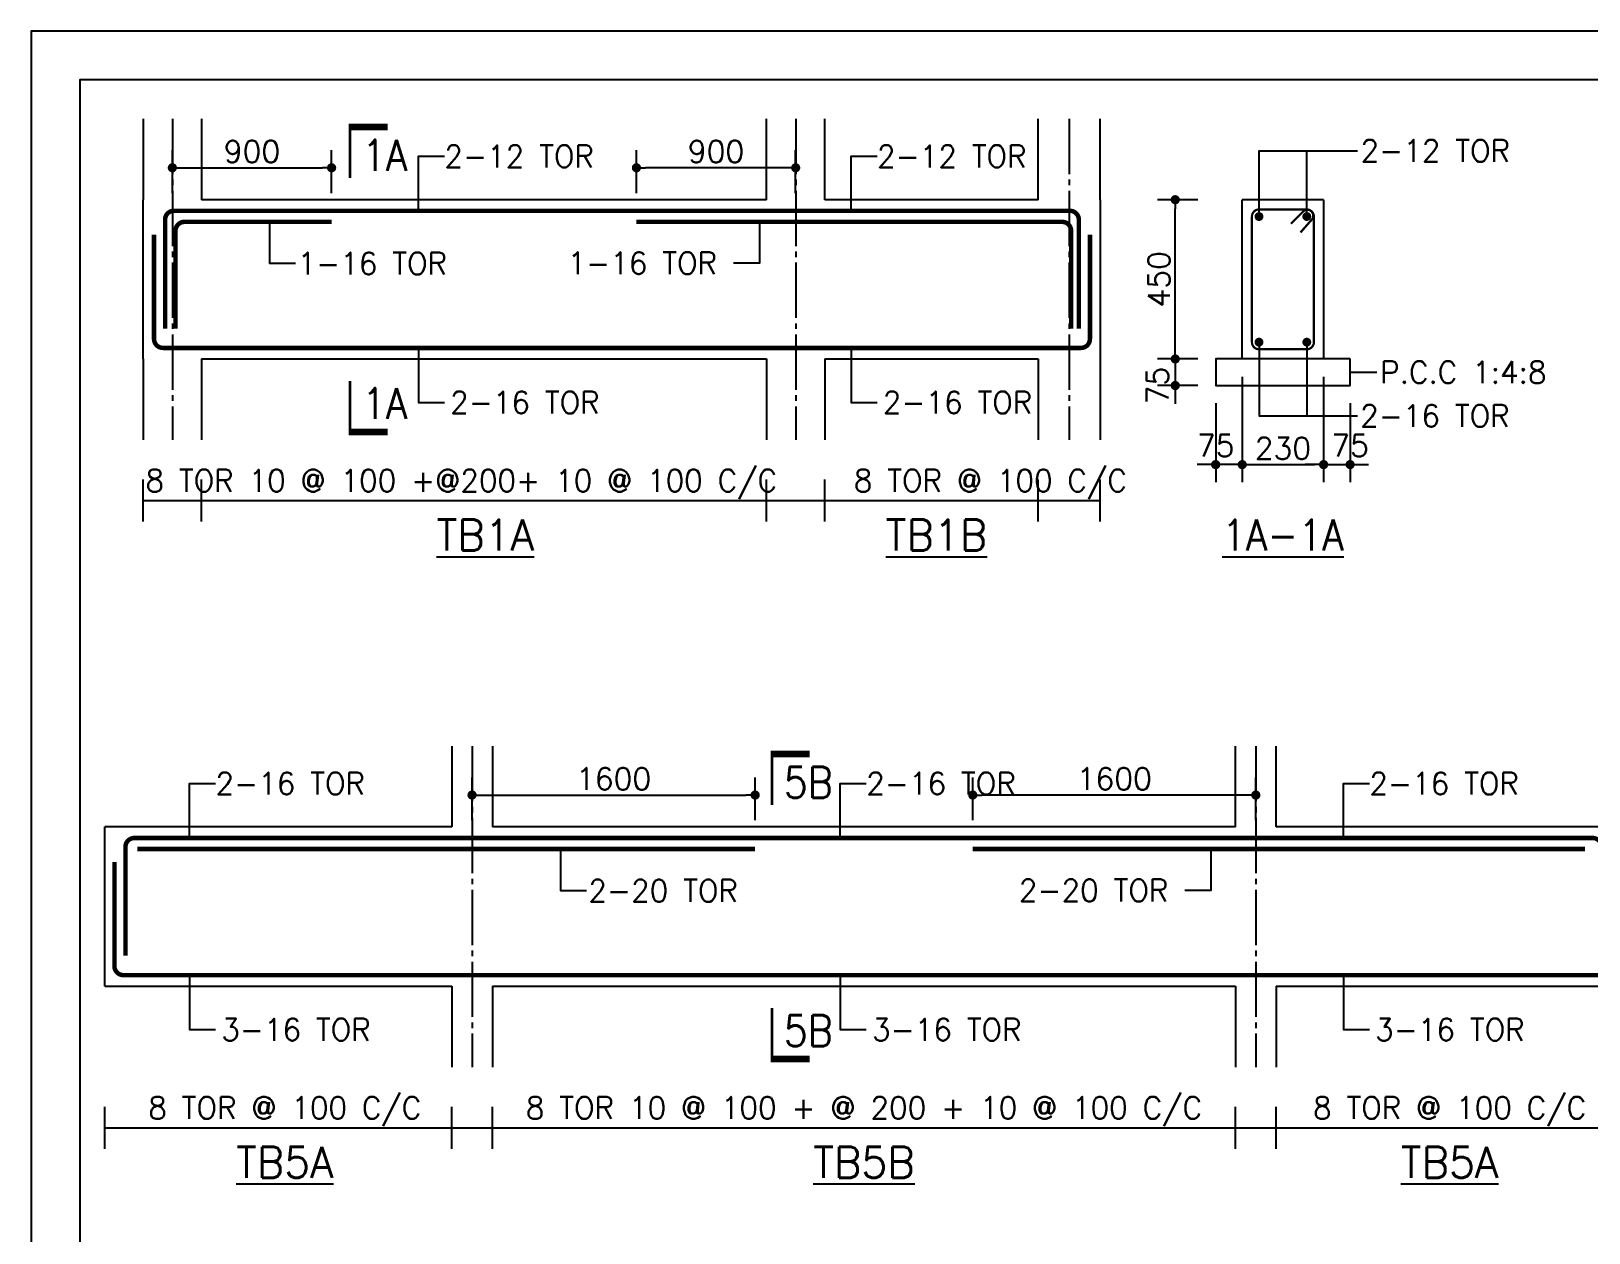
# Model space of a CAD drawing. Extents: x -200722 to 834823, y -494970 to 88783.
# Drawn here: x 222673 to 240281, y -377632 to -364050 of the extents above; entities that cross this region are included whole.
import ezdxf
from ezdxf.enums import TextEntityAlignment as Align

# ---------------------------------------------------------------- set-up
doc = ezdxf.new("R2010")
doc.units = 0
doc.header["$LTSCALE"] = 100
doc.header["$MEASUREMENT"] = 0
doc.header["$PDMODE"] = 34
doc.linetypes.add('CL', pattern=[3.25, 2.5, -0.25, 0.25, -0.25])
doc.layers.get('0').update_dxf_attribs({"linetype": 'CONTINUOUS'})
doc.layers.get('DEFPOINTS').update_dxf_attribs({"linetype": 'CONTINUOUS'})
doc.layers.add('9_PRINT BOUNDARY_NON PRINT', color=32, linetype='CONTINUOUS', plot=False)
doc.layers.add('9_TITLE TEXT', color=7, linetype='CONTINUOUS', lineweight=20)
for name, color, linetype in [('ARO', 7, 'CONTINUOUS'), ('B_NO', 3, 'CONTINUOUS'), ('BEAM', 4, 'CONTINUOUS'), ('CL', 8, 'CL'), ('FOOTING DIM', 4, 'CONTINUOUS'), ('STEEL', 6, 'CONTINUOUS'), ('TEXT', 2, 'CONTINUOUS')]:
    doc.layers.add(name, color=color, linetype=linetype)
doc.styles.add('ROMANS', font='romans.shx')
doc.styles.get("Standard").update_dxf_attribs({"font": 'simplex.shx'})
doc.dimstyles.new('STANDARD$0', dxfattribs={"dimtxt": 2.5, "dimasz": 2.5, "dimexe": 2, "dimexo": 0.7, "dimgap": 0.9, "dimtad": 1, "dimdec": 0, "dimdsep": 46, "dimtxsty": 'ROMANS', "dimcen": 0.09, "dimclrd": 4, "dimclre": 4, "dimclrt": 3, "dimadec": 0, "dimazin": 0, "dimtfac": 1, "dimtdec": 0, "dimtmove": 0, "dimatfit": 3, "dimfxl": 1, "dimtolj": 1, "dimtzin": 0, "dimarcsym": 0})

# ---------------------------------------------------------------- blocks, each defined once
blk = doc.blocks.new('DOT')
at = {"color": 0, "linetype": 'ByBlock'}
blk.add_line((-0.5, 0), (-1, 0), dxfattribs=at)
at = {"color": 0, "linetype": 'ByBlock', "const_width": 0.5}
blk.add_lwpolyline([(-0.25, 0, 1), (0.25, 0, 1)], format="xyb", close=True, dxfattribs=at)
blk = doc.blocks.new('*D1419')
at = {"layer": 'BEAM', "color": 0, "lineweight": -2, "transparency": 16777216}
for p, q in [((229515, -365880), (229515, -365394)), ((231315, -365880), (231315, -365394)), ((231211, -365594), (229619, -365594))]:
    blk.add_line(p, q, dxfattribs=at)
at = {"layer": 'DEFPOINTS', "color": 0, "lineweight": -3, "transparency": 16777216}
for p in [(229515, -365594), (229515, -366080), (231315, -366080)]:
    blk.add_point(p, dxfattribs=at)
at = {"layer": 'BEAM', "color": 0, "lineweight": -2, "transparency": 16777216, "xscale": 104, "yscale": 104, "zscale": 104, "rotation": 180}
blk.add_blockref('DOT', (229515, -365594), dxfattribs=at)
at = {"layer": 'BEAM', "color": 0, "lineweight": -2, "transparency": 16777216, "xscale": 104, "yscale": 104, "zscale": 104}
blk.add_blockref('DOT', (231315, -365594), dxfattribs=at)
at = {"layer": 'BEAM', "color": 0, "transparency": 16777216, "insert": (230415, -365410), "char_height": 248, "attachment_point": 5}
blk.add_mtext('\\A1;900', dxfattribs=at)
blk = doc.blocks.new('_DOT')
at = {"color": 0, "linetype": 'ByBlock'}
blk.add_line((-0.5, 0), (-1, 0), dxfattribs=at)
at = {"color": 0, "linetype": 'ByBlock', "const_width": 0.5}
blk.add_lwpolyline([(-0.25, 0, 1), (0.25, 0, 1)], format="xyb", close=True, dxfattribs=at)
blk = doc.blocks.new('*D1420')
at = {"layer": 'BEAM', "color": 0, "lineweight": -2, "transparency": 16777216}
for p, q in [((236363, -367955), (236363, -369149)), ((237283, -367955), (237283, -369149)), ((236467, -368949), (237179, -368949))]:
    blk.add_line(p, q, dxfattribs=at)
at = {"layer": 'DEFPOINTS', "color": 0, "lineweight": -3, "transparency": 16777216}
for p in [(236363, -367755), (237283, -367755), (237283, -368949)]:
    blk.add_point(p, dxfattribs=at)
at = {"layer": 'BEAM', "color": 0, "lineweight": -2, "transparency": 16777216, "xscale": 104, "yscale": 104, "zscale": 104, "rotation": 180}
blk.add_blockref('DOT', (236363, -368949), dxfattribs=at)
at = {"layer": 'BEAM', "color": 0, "lineweight": -2, "transparency": 16777216, "xscale": 104, "yscale": 104, "zscale": 104}
blk.add_blockref('DOT', (237283, -368949), dxfattribs=at)
at = {"layer": 'BEAM', "color": 0, "transparency": 16777216, "insert": (236823, -368765), "char_height": 248, "attachment_point": 5}
blk.add_mtext('\\A1;230', dxfattribs=at)
blk = doc.blocks.new('*D1421')
at = {"layer": 'BEAM', "color": 0, "lineweight": -2, "transparency": 16777216}
for p, q in [((235863, -365955), (235406, -365955)), ((235606, -367651), (235606, -366059)), ((235863, -367755), (235406, -367755))]:
    blk.add_line(p, q, dxfattribs=at)
at = {"layer": 'DEFPOINTS', "color": 0, "lineweight": -3, "transparency": 16777216}
for p in [(235606, -365955), (236063, -365955), (236063, -367755)]:
    blk.add_point(p, dxfattribs=at)
at = {"layer": 'BEAM', "color": 0, "lineweight": -2, "transparency": 16777216, "xscale": 104, "yscale": 104, "zscale": 104}
for p, rotation in [((235606, -365955), 90), ((235606, -367755), 270)]:
    blk.add_blockref('DOT', p, dxfattribs=dict(at, rotation=rotation))
at = {"layer": 'BEAM', "color": 0, "transparency": 16777216, "insert": (235422, -366855), "char_height": 248, "attachment_point": 5, "rotation": 90}
blk.add_mtext('\\A1;450', dxfattribs=at)
blk = doc.blocks.new('*D1422')
at = {"layer": 'BEAM', "color": 0, "lineweight": -2, "transparency": 16777216}
for p, q in [((224269, -365880), (224269, -365394)), ((226069, -365880), (226069, -365394)), ((224373, -365594), (225965, -365594))]:
    blk.add_line(p, q, dxfattribs=at)
at = {"layer": 'DEFPOINTS', "color": 0, "lineweight": -3, "transparency": 16777216}
for p in [(226069, -365594), (224269, -366080), (226069, -366080)]:
    blk.add_point(p, dxfattribs=at)
at = {"layer": 'BEAM', "color": 0, "lineweight": -2, "transparency": 16777216, "xscale": 104, "yscale": 104, "zscale": 104, "rotation": 180}
blk.add_blockref('DOT', (224269, -365594), dxfattribs=at)
at = {"layer": 'BEAM', "color": 0, "lineweight": -2, "transparency": 16777216, "xscale": 104, "yscale": 104, "zscale": 104}
blk.add_blockref('DOT', (226069, -365594), dxfattribs=at)
at = {"layer": 'BEAM', "color": 0, "transparency": 16777216, "insert": (225169, -365410), "char_height": 248, "attachment_point": 5}
blk.add_mtext('\\A1;900', dxfattribs=at)
blk = doc.blocks.new('*D1423')
at = {"layer": 'BEAM', "color": 0, "lineweight": -2, "transparency": 16777216}
for p, q in [((237283, -368255), (237283, -369149)), ((237583, -368255), (237583, -369149)), ((237179, -368949), (237075, -368949)), ((237283, -368949), (237583, -368949)), ((237687, -368949), (237791, -368949))]:
    blk.add_line(p, q, dxfattribs=at)
at = {"layer": 'DEFPOINTS', "color": 0, "lineweight": -3, "transparency": 16777216}
for p in [(237283, -368055), (237583, -368055), (237583, -368949)]:
    blk.add_point(p, dxfattribs=at)
at = {"layer": 'BEAM', "color": 0, "lineweight": -2, "transparency": 16777216, "xscale": 104, "yscale": 104, "zscale": 104}
blk.add_blockref('DOT', (237283, -368949), dxfattribs=at)
at = {"layer": 'BEAM', "color": 0, "lineweight": -2, "transparency": 16777216, "xscale": 104, "yscale": 104, "zscale": 104, "rotation": 180}
blk.add_blockref('DOT', (237583, -368949), dxfattribs=at)
at = {"layer": 'BEAM', "color": 0, "transparency": 16777216, "insert": (237583, -368733), "char_height": 248, "attachment_point": 5}
blk.add_mtext('\\A1;75', dxfattribs=at)
blk = doc.blocks.new('*D1424')
at = {"layer": 'BEAM', "color": 0, "lineweight": -2, "transparency": 16777216}
for p, q in [((236063, -368255), (236063, -369149)), ((236363, -368255), (236363, -369149)), ((235959, -368949), (235855, -368949)), ((236363, -368949), (236063, -368949)), ((236467, -368949), (236571, -368949))]:
    blk.add_line(p, q, dxfattribs=at)
at = {"layer": 'DEFPOINTS', "color": 0, "lineweight": -3, "transparency": 16777216}
for p in [(236063, -368055), (236363, -368055), (236063, -368949)]:
    blk.add_point(p, dxfattribs=at)
at = {"layer": 'BEAM', "color": 0, "lineweight": -2, "transparency": 16777216, "xscale": 104, "yscale": 104, "zscale": 104}
blk.add_blockref('DOT', (236063, -368949), dxfattribs=at)
at = {"layer": 'BEAM', "color": 0, "lineweight": -2, "transparency": 16777216, "xscale": 104, "yscale": 104, "zscale": 104, "rotation": 180}
blk.add_blockref('DOT', (236363, -368949), dxfattribs=at)
at = {"layer": 'BEAM', "color": 0, "transparency": 16777216, "insert": (236063, -368733), "char_height": 248, "attachment_point": 5}
blk.add_mtext('\\A1;75', dxfattribs=at)
blk = doc.blocks.new('*D1425')
at = {"layer": 'BEAM', "color": 0, "lineweight": -2, "transparency": 16777216}
for p, q in [((235606, -367651), (235606, -367547)), ((235863, -367755), (235406, -367755)), ((235606, -367755), (235606, -368055)), ((235863, -368055), (235406, -368055)), ((235606, -368159), (235606, -368263))]:
    blk.add_line(p, q, dxfattribs=at)
at = {"layer": 'DEFPOINTS', "color": 0, "lineweight": -3, "transparency": 16777216}
for p in [(236063, -367755), (235606, -368055), (236063, -368055)]:
    blk.add_point(p, dxfattribs=at)
at = {"layer": 'BEAM', "color": 0, "lineweight": -2, "transparency": 16777216, "xscale": 104, "yscale": 104, "zscale": 104}
for p, rotation in [((235606, -367755), 270), ((235606, -368055), 90)]:
    blk.add_blockref('DOT', p, dxfattribs=dict(at, rotation=rotation))
at = {"layer": 'BEAM', "color": 0, "transparency": 16777216, "insert": (235406, -368055), "char_height": 248, "attachment_point": 5, "rotation": 90}
blk.add_mtext('\\A1;75', dxfattribs=at)
blk = doc.blocks.new('*D1449')
at = {"layer": 'BEAM', "color": 0, "lineweight": -2, "transparency": 16777216}
for p, q in [((233317, -372969), (233317, -372484)), ((236517, -372969), (236517, -372484)), ((236413, -372684), (233421, -372684))]:
    blk.add_line(p, q, dxfattribs=at)
at = {"layer": 'DEFPOINTS', "color": 0, "lineweight": -3, "transparency": 16777216}
for p in [(233317, -372684), (233317, -373169), (236517, -373169)]:
    blk.add_point(p, dxfattribs=at)
at = {"layer": 'BEAM', "color": 0, "lineweight": -2, "transparency": 16777216, "xscale": 104, "yscale": 104, "zscale": 104, "rotation": 180}
blk.add_blockref('DOT', (233317, -372684), dxfattribs=at)
at = {"layer": 'BEAM', "color": 0, "lineweight": -2, "transparency": 16777216, "xscale": 104, "yscale": 104, "zscale": 104}
blk.add_blockref('DOT', (236517, -372684), dxfattribs=at)
at = {"layer": 'BEAM', "color": 0, "transparency": 16777216, "insert": (234917, -372500), "char_height": 248, "attachment_point": 5}
blk.add_mtext('\\A1;1600', dxfattribs=at)
blk = doc.blocks.new('*D1452')
at = {"layer": 'BEAM', "color": 0, "lineweight": -2, "transparency": 16777216}
for p, q in [((227657, -372969), (227657, -372484)), ((230857, -372969), (230857, -372484)), ((227761, -372684), (230753, -372684))]:
    blk.add_line(p, q, dxfattribs=at)
at = {"layer": 'DEFPOINTS', "color": 0, "lineweight": -3, "transparency": 16777216}
for p in [(230857, -372684), (227657, -373169), (230857, -373169)]:
    blk.add_point(p, dxfattribs=at)
at = {"layer": 'BEAM', "color": 0, "lineweight": -2, "transparency": 16777216, "xscale": 104, "yscale": 104, "zscale": 104, "rotation": 180}
blk.add_blockref('DOT', (227657, -372684), dxfattribs=at)
at = {"layer": 'BEAM', "color": 0, "lineweight": -2, "transparency": 16777216, "xscale": 104, "yscale": 104, "zscale": 104}
blk.add_blockref('DOT', (230857, -372684), dxfattribs=at)
at = {"layer": 'BEAM', "color": 0, "transparency": 16777216, "insert": (229257, -372500), "char_height": 248, "attachment_point": 5}
blk.add_mtext('\\A1;1600', dxfattribs=at)

msp = doc.modelspace()

# ---------------------------------------------------------------- linework, layer by layer
at = {"color": 18, "true_color": 0x000000}
msp.add_lwpolyline([(223222.7, -428839.6), (314632.7, -428839.6), (314632.7, -364599.6), (223222.7, -364599.6)], close=True, dxfattribs=at)
at = {"layer": '9_PRINT BOUNDARY_NON PRINT', "color": 18, "true_color": 0x000000}
msp.add_lwpolyline([(222672.7, -429389.6), (315182.7, -429389.6), (315182.7, -364049.6), (222672.7, -364049.6)], close=True, dxfattribs=at)
at = {"layer": '9_TITLE TEXT', "color": 18, "true_color": 0x000000}
msp.add_lwpolyline([(314632.7, -364599.6), (223222.7, -364599.6), (223222.7, -428839.6), (314632.7, -428839.6)], dxfattribs=at)
at = {"layer": 'ARO', "color": 18, "true_color": 0x000000}
for points, elevation in [([(227050.8, -366080), (227050.8, -365464.2), (227343.9, -365464.2)], -1101.5), ([(231941.4, -366080), (231941.4, -365464.2), (232234.5, -365464.2)], -1101.5), ([(225367.7, -366205), (225367.7, -366672), (225660.8, -366672)], -1101.5), ([(230907.2, -366205), (230907.2, -366672), (230614.1, -366672)], 0), ([(227050.8, -367630), (227050.8, -368245.9), (227343.9, -368245.9)], -1101.5), ([(231941.4, -367630), (231941.4, -368245.9), (232234.5, -368245.9)], -1101.5), ([(224463.4, -373169.3), (224463.4, -372553.5), (224756.5, -372553.5)], 1101.5), ([(231819.9, -373169.3), (231819.9, -372553.5), (232113, -372553.5)], 1101.5), ([(237507.3, -373169.3), (237507.3, -372553.5), (237800.4, -372553.5)], 0), ([(228655.7, -373294.3), (228655.7, -373761.3), (228948.8, -373761.3)], 0), ([(236009.2, -373294.3), (236009.2, -373761.3), (235716.1, -373761.3)], 1101.5), ([(224463.4, -374719.3), (224463.4, -375335.2), (224756.5, -375335.2)], 1101.5), ([(231819.9, -374719.3), (231819.9, -375335.2), (232113, -375335.2)], 1101.5), ([(237507.3, -374719.3), (237507.3, -375335.2), (237800.4, -375335.2)], 0)]:
    msp.add_lwpolyline(points, dxfattribs=dict(at, elevation=elevation))
at = {"layer": 'B_NO', "color": 7}
for points, elevation in [([(226277.1, -365707.9, 30, 30, 0), (226277.1, -365131.4, 75, 75, 0), (226704.6, -365131.4, 75, 75, 0)], -1101.5), ([(226277.1, -368002.2, 30, 30, 0), (226277.1, -368578.7, 75, 75, 0), (226704.6, -368578.7, 75, 75, 0)], -1101.5), ([(231046.2, -372797.2, 30, 30, 0), (231046.2, -372220.7, 75, 75, 0), (231473.7, -372220.7, 75, 75, 0)], 1101.5), ([(231046.2, -375091.5, 30, 30, 0), (231046.2, -375668, 75, 75, 0), (231473.7, -375668, 75, 75, 0)], 1101.5)]:
    msp.add_lwpolyline(points, format="xyseb", dxfattribs=dict(at, elevation=elevation))
at = {"layer": 'BEAM', "color": 18, "linetype": 'ByBlock', "true_color": 0x000000}
for p, q in [((223939.3, -365040.6), (223939.3, -365955)), ((224599.3, -365040.6), (224599.3, -365955)), ((230985.3, -365955), (230985.3, -365040.6)), ((231645.3, -365955), (231645.3, -365040.6)), ((234057.3, -365955), (234057.3, -365040.6)), ((234757.3, -365955), (234757.3, -365040.6)), ((223939.3, -367755), (223939.3, -365955)), ((234757.3, -365955), (234757.3, -367755)), ((223939.3, -367755), (223939.3, -368669.4)), ((224599.3, -367755), (230985.3, -367755)), ((224599.3, -367755), (224599.3, -368669.4)), ((230985.3, -367755), (230985.3, -368669.4)), ((231645.3, -367755), (231645.3, -368669.4)), ((231645.3, -367755), (234057.3, -367755)), ((234057.3, -367755), (234057.3, -368669.4)), ((234757.3, -367755), (234757.3, -368669.4)), ((223939.3, -369592.7), (223939.3, -369117.4)), ((224599.3, -369592.7), (224599.3, -369117.4)), ((230985.3, -369592.7), (230985.3, -369117.4)), ((231645.3, -369592.7), (231645.3, -369117.4)), ((234057.3, -369592.7), (234057.3, -369117.4)), ((234757.3, -369592.7), (234757.3, -369117.4)), ((223939.3, -369355), (234757.3, -369355)), ((227427.2, -372129.9, 1101.5), (227427.2, -373044.3, 1101.5)), ((227887.2, -372129.9, 1101.5), (227887.2, -373044.3, 1101.5)), ((236287.2, -373044.3, 1121.6), (236287.2, -372129.9, 1121.6)), ((236747.2, -373044.3, 1101.5), (236747.2, -372129.9, 1101.5)), ((223507.2, -374844.3, 1101.5), (223507.2, -373044.3, 1101.5)), ((223507.2, -374844.3, 1101.5), (227427.2, -374844.3, 1101.5)), ((227427.2, -374844.3, 1101.5), (227427.2, -375758.7, 1101.5)), ((227887.2, -374844.3, 1101.5), (227887.2, -375758.7, 1101.5)), ((227887.2, -374844.3, 1101.5), (236287.2, -374844.3, 1101.5)), ((236287.2, -374844.3, 1101.5), (236287.2, -375758.7, 1101.5)), ((236747.2, -374844.3, 1101.5), (240667.2, -374844.3, 1101.5)), ((236747.2, -374844.3, 1101.5), (236747.2, -375758.7, 1101.5)), ((223507.2, -376682, 1101.5), (223507.2, -376206.7, 1101.5)), ((227427.2, -376682, 1101.5), (227427.2, -376206.7, 1101.5)), ((227887.2, -376682, 1101.5), (227887.2, -376206.7, 1101.5)), ((236287.2, -376682, 1101.5), (236287.2, -376206.7, 1101.5)), ((236747.2, -376682, 1101.5), (236747.2, -376206.7, 1101.5)), ((223507.2, -376444.3, 1101.5), (240667.2, -376444.3, 1101.5))]:
    msp.add_line(p, q, dxfattribs=at)
at = {"layer": 'BEAM', "color": 18, "true_color": 0x000000}
for p, q in [((237283, -365955), (236363, -365955)), ((236363, -367755), (236363, -365955, 0)), ((237283, -365955, 0), (237283, -367755)), ((237283, -367755), (236363, -367755))]:
    msp.add_line(p, q, dxfattribs=at)
at = {"layer": 'BEAM', "color": 18, "true_color": 0x000000, "elevation": 0}
msp.add_lwpolyline([(237283, -366555), (237283, -367755)], dxfattribs=at)
msp.add_lwpolyline([(237583, -367755), (236063, -367755), (236063, -368055), (237583, -368055)], close=True, dxfattribs=at)
at = {"layer": 'CL', "color": 18, "linetype": 'CL', "lineweight": -3, "ltscale": 2.5, "true_color": 0x000000}
for p, q in [((224269.3, -365040.6), (224269.3, -368669.4)), ((231315.3, -365040.6), (231315.3, -368669.4)), ((234407.3, -365040.6), (234407.3, -368669.4)), ((227657.2, -372129.9, 1101.5), (227657.2, -375758.7, 1101.5)), ((236517.2, -372129.9, 1101.5), (236517.2, -375758.7, 1101.5))]:
    msp.add_line(p, q, dxfattribs=at)
at = {"layer": 'FOOTING DIM', "color": 18, "true_color": 0x000000}
for p, q in [((230985.3, -365955, -20.1), (224599.3, -365955, -62.1)), ((234057.3, -365955, 0.2), (231645.3, -365955, -15.7)), ((227427.2, -373044.3, 1036), (223507.2, -373044.3, 1007)), ((236287.2, -373044.3, 1101.5), (227887.2, -373044.3, 1039.4)), ((240667.2, -373044.3, 1106.3), (236747.2, -373044.3, 1085.8))]:
    msp.add_line(p, q, dxfattribs=at)
at = {"layer": 'STEEL', "color": 18, "true_color": 0x000000}
for points, const_width, elevation in [([(234516.4, -367410.9), (234516.4, -366181.6, 0.4142136), (234414.8, -366080), (224286.9, -366080, 0.4142136), (224186.9, -366180), (224186.9, -367410.9)], 50.8, -1101.5), ([(236914.4, -366226), (237054.8, -366084.2, -0.9245164), (237149.1, -366179.9), (237021.8, -366324.9, -122.114008)], 25, 0), ([(224061.9, -366351.7), (224061.9, -367528.4, 0.4142136), (224163.5, -367630), (234539.8, -367630, 0.4142136), (234641.4, -367528.4), (234641.4, -366351.7)], 50.8, -1101.5), ([(240426.3, -374500.2), (240426.3, -373270.9, 0.4142136), (240324.7, -373169.3), (223839, -373169.3, 0.4142136), (223739, -373269.3), (223739, -374500.2)], 50.8, 0), ([(223614, -373441), (223614, -374617.7, 0.4142136), (223715.6, -374719.3), (240449.7, -374719.3, 0.4142136), (240551.3, -374617.7), (240551.3, -373441)], 50.8, 0)]:
    msp.add_lwpolyline(points, format="xyb", dxfattribs=dict(at, const_width=const_width, elevation=elevation))
at = {"layer": 'STEEL', "color": 18, "true_color": 0x000000, "elevation": 0}
for points, const_width in [([(236553, -366065), (237093, -366065, -0.4142136), (237173, -366145), (237173, -367565, -0.4142136), (237093, -367645), (236553, -367645, -0.4142136), (236473, -367565), (236473, -366145, -0.4142136)], 25.4), ([(236528, -366145, 1), (236578, -366145, 1)], 50), ([(237068, -366145, 1), (237118, -366145, 1)], 50), ([(236528, -367565, -1), (236578, -367565, -1)], 50), ([(237068, -367565, -1), (237118, -367565, -1)], 50)]:
    msp.add_lwpolyline(points, format="xyb", close=True, dxfattribs=dict(at, const_width=const_width))
at = {"layer": 'STEEL', "color": 3, "const_width": 50.8}
for points, elevation in [([(224304.4, -367410.9), (224304.4, -366306.6, -0.4142136), (224406, -366205), (226069.3, -366205)], -1101.5), ([(234429, -367410.9), (234429, -366306.6, 0.4142136), (234327.4, -366205), (229515.3, -366205)], 0)]:
    msp.add_lwpolyline(points, format="xyb", dxfattribs=dict(at, elevation=elevation))
for points, elevation in [([(223872.9, -373294.3), (230857.2, -373294.3)], 0), ([(240237.4, -373294.3), (233317.2, -373294.3)], 1101.5)]:
    msp.add_lwpolyline(points, dxfattribs=dict(at, elevation=elevation))
at = {"layer": 'TEXT', "color": 18, "true_color": 0x000000, "elevation": 0}
for points in [[(236553, -366145), (236553, -365401.3), (237664.6, -365401.3)], [(237093, -366145), (237093, -365401.3)], [(236553, -367565), (236553, -368398.3), (237664.6, -368398.3)], [(237093, -367565), (237093, -368398.3)], [(237583, -367905), (237886.5, -367905)]]:
    msp.add_lwpolyline(points, dxfattribs=at)

# ---------------------------------------------------------------- texts
at = {"layer": 'B_NO', "color": 18, "true_color": 0x000000, "width": 0.9}
for s, p in [('1A', (226412.7, -365451.9, -1101.5)), ('1A', (226412.7, -368258.2, -1101.5)), ('5B', (231181.8, -372541.2, 1101.5)), ('5B', (231181.8, -375347.5, 1101.5))]:
    msp.add_text(s, height=350, dxfattribs=at).set_placement(p, align=Align.MIDDLE_LEFT)
at = {"layer": 'B_NO', "color": 18, "true_color": 0x000000}
for s, height, width, p in [('8 TOR 10 @ 100 +@200+ 10 @ 100 C/C', 250, 0.98, (227535, -369147.9, -1101.5)), ('8 TOR @ 100 C/C', 250, 0.98, (233516.4, -369147.9, -1101.5)), ('%%UTB1A', 350, 0.98, (227806.7, -369745.3, -1101.5)), ('%%UTB1B', 350, 0.98, (232906, -369745.3, -1101.5)), ('%%U1A-1A', 350, 0.9, (236823, -369745.3)), ('8 TOR @ 100 C/C', 250, 0.98, (225540.2, -376237.2, 0)), ('8 TOR 10 @ 100 + @ 200 + 10 @ 100 C/C', 250, 0.98, (232087.2, -376237.2, 1101.5)), ('8 TOR @ 100 C/C', 250, 0.98, (238707.2, -376237.2, 0)), ('%%UTB5A', 350, 0.98, (225540.2, -376834.6, 0)), ('%%UTB5B', 350, 0.98, (232087.2, -376834.6, 1101.5)), ('%%UTB5A', 350, 0.98, (238707.2, -376834.6, 0))]:
    msp.add_text(s, height=height, dxfattribs=dict(at, width=width)).set_placement(p, align=Align.MIDDLE)
at = {"layer": 'TEXT', "color": 18, "true_color": 0x000000, "width": 0.98}
for s, p in [('2-12 TOR', (227343.9, -365464.2, -1101.5)), ('2-12 TOR', (232234.5, -365464.2, -1101.5)), ('2-12 TOR', (237700.9, -365401.3, 0)), ('1-16 TOR', (225683.7, -366675.9, -1101.5)), ('1-16 TOR', (228736.2, -366672)), ('P.C.C 1:4:8', (237922.9, -367905, 0)), ('2-16 TOR', (227408.8, -368245.9, -1101.5)), ('2-16 TOR', (232299.4, -368245.9, -1101.5)), ('2-16 TOR', (237696.2, -368398.3)), ('2-16 TOR', (224756.5, -372553.5, 1101.5)), ('2-16 TOR', (232113, -372553.5, 1101.5)), ('2-16 TOR', (237800.4, -372553.5, 0)), ('2-20 TOR', (228971.7, -373765.2, 0)), ('2-20 TOR', (233838.1, -373761.3, 1101.5)), ('3-16 TOR', (224821.4, -375335.2, 1101.5)), ('3-16 TOR', (232177.9, -375335.2, 1101.5)), ('3-16 TOR', (237865.3, -375335.2, 0))]:
    msp.add_text(s, height=250, dxfattribs=at).set_placement(p, align=Align.MIDDLE_LEFT)

# ---------------------------------------------------------------- dimensions: what is measured, and where the dimension line sits
at = {"layer": 'BEAM', "color": 18, "true_color": 0x000000}
for base, p1, p2, override, picture, middle in [((226069.3, -365594.4, -1101.5), (224269.3, -366080.1, -1101.5), (226069.3, -366080.1, -1101.5), {"dimscale": 8, "dimtxt": 31, "dimasz": 13, "dimexe": 25, "dimexo": 25, "dimgap": 7.5, "dimdec": 0, "dimlfac": 0.5, "dimzin": 3, "dimtxsty": 'Standard', "dimblk": 'DOT', "dimcen": 3, "dimdle": 4, "dimclrd": 0, "dimclre": 0, "dimclrt": 0, "dimtdec": 0, "dimtmove": 2, "dimldrblk": 'DOT', "dimtzin": 3}, '*D1422', (225169.3, -365410.4, -1101.5)), ((237283, -368948.9), (236363, -367755), (237283, -367755), {"dimscale": 8, "dimtxt": 31, "dimasz": 13, "dimexe": 25, "dimexo": 25, "dimgap": 7.5, "dimdec": 0, "dimlfac": 0.25, "dimzin": 3, "dimtxsty": 'Standard', "dimblk": 'DOT', "dimcen": 3, "dimdle": 4, "dimclrd": 0, "dimclre": 0, "dimclrt": 0, "dimtdec": 0, "dimtmove": 2, "dimldrblk": 'DOT', "dimtzin": 3}, '*D1420', (236823, -368764.9)), ((230857.2, -372683.7, 0), (227657.2, -373169.4, 0), (230857.2, -373169.4, 0), {"dimscale": 8, "dimtxt": 31, "dimasz": 13, "dimexe": 25, "dimexo": 25, "dimgap": 7.5, "dimdec": 0, "dimlfac": 0.5, "dimzin": 3, "dimtxsty": 'Standard', "dimblk": 'DOT', "dimcen": 3, "dimdle": 4, "dimclrd": 0, "dimclre": 0, "dimclrt": 0, "dimtdec": 0, "dimtmove": 2, "dimldrblk": 'DOT', "dimtzin": 3}, '*D1452', (229257.2, -372499.7, 0))]:
    dim = msp.add_linear_dim(base=base, p1=p1, p2=p2, dimstyle='STANDARD$0', override=override, dxfattribs=at)
    dim.commit()
    dim.dimension.update_dxf_attribs({"geometry": picture, "text_midpoint": middle})
for base, p1, p2, angle, override, picture, middle in [((229515.3, -365594.4), (231315.3, -366080.1), (229515.3, -366080.1), 180, {"dimscale": 8, "dimtxt": 31, "dimasz": 13, "dimexe": 25, "dimexo": 25, "dimgap": 7.5, "dimdec": 0, "dimlfac": 0.5, "dimzin": 3, "dimtxsty": 'Standard', "dimblk": 'DOT', "dimcen": 3, "dimdle": 4, "dimclrd": 0, "dimclre": 0, "dimclrt": 0, "dimtdec": 0, "dimtmove": 2, "dimldrblk": 'DOT', "dimtzin": 3}, '*D1419', (230415.3, -365410.4)), ((235605.6, -365955, 0), (236063, -367755), (236063, -365955, 0), 90, {"dimscale": 8, "dimtxt": 31, "dimasz": 13, "dimexe": 25, "dimexo": 25, "dimgap": 7.5, "dimdec": 0, "dimlfac": 0.25, "dimzin": 3, "dimtxsty": 'Standard', "dimblk": 'DOT', "dimcen": 3, "dimdle": 4, "dimclrd": 0, "dimclre": 0, "dimclrt": 0, "dimtdec": 0, "dimtmove": 2, "dimldrblk": 'DOT', "dimtzin": 3}, '*D1421', (235421.6, -366855, 0)), ((233317.2, -372683.7, 1101.5), (236517.2, -373169.4, 1101.5), (233317.2, -373169.4, 1101.5), 180, {"dimscale": 8, "dimtxt": 31, "dimasz": 13, "dimexe": 25, "dimexo": 25, "dimgap": 7.5, "dimdec": 0, "dimlfac": 0.5, "dimzin": 3, "dimtxsty": 'Standard', "dimblk": 'DOT', "dimcen": 3, "dimdle": 4, "dimclrd": 0, "dimclre": 0, "dimclrt": 0, "dimtdec": 0, "dimtmove": 2, "dimldrblk": 'DOT', "dimtzin": 3}, '*D1449', (234917.2, -372499.7, 1101.5))]:
    dim = msp.add_linear_dim(base=base, p1=p1, p2=p2, angle=angle, dimstyle='STANDARD$0', override=override, dxfattribs=at)
    dim.commit()
    dim.dimension.update_dxf_attribs({"geometry": picture, "text_midpoint": middle})
for base, p1, angle, picture, middle in [((235605.6, -368055, 0), (236063, -367755), 270, '*D1425', (235405.6, -368055, 0)), ((236063, -368948.9), (236363, -368055), 180, '*D1424', (236063, -368733.1))]:
    dim = msp.add_linear_dim(base=base, p1=p1, p2=(236063, -368055), angle=angle, dimstyle='STANDARD$0', override={"dimscale": 8, "dimtxt": 31, "dimasz": 13, "dimexe": 25, "dimexo": 25, "dimgap": 7.5, "dimdec": 0, "dimlfac": 0.25, "dimzin": 3, "dimtxsty": 'Standard', "dimblk": 'DOT', "dimcen": 3, "dimdle": 4, "dimclrd": 0, "dimclre": 0, "dimclrt": 0, "dimtdec": 0, "dimtmove": 2, "dimldrblk": 'DOT', "dimtzin": 3}, dxfattribs=at)
    dim.commit()
    dim.dimension.update_dxf_attribs({"geometry": picture, "text_midpoint": middle, "dimtype": 160})
dim = msp.add_linear_dim(base=(237583, -368948.9), p1=(237283, -368055), p2=(237583, -368055), dimstyle='STANDARD$0', override={"dimscale": 8, "dimtxt": 31, "dimasz": 13, "dimexe": 25, "dimexo": 25, "dimgap": 7.5, "dimdec": 0, "dimlfac": 0.25, "dimzin": 3, "dimtxsty": 'Standard', "dimblk": 'DOT', "dimcen": 3, "dimdle": 4, "dimclrd": 0, "dimclre": 0, "dimclrt": 0, "dimtdec": 0, "dimtmove": 2, "dimldrblk": 'DOT', "dimtzin": 3}, dxfattribs=at)
dim.commit()
dim.dimension.update_dxf_attribs({"geometry": '*D1423', "text_midpoint": (237583, -368733.1), "dimtype": 160})

doc.saveas('drawing.dxf')
